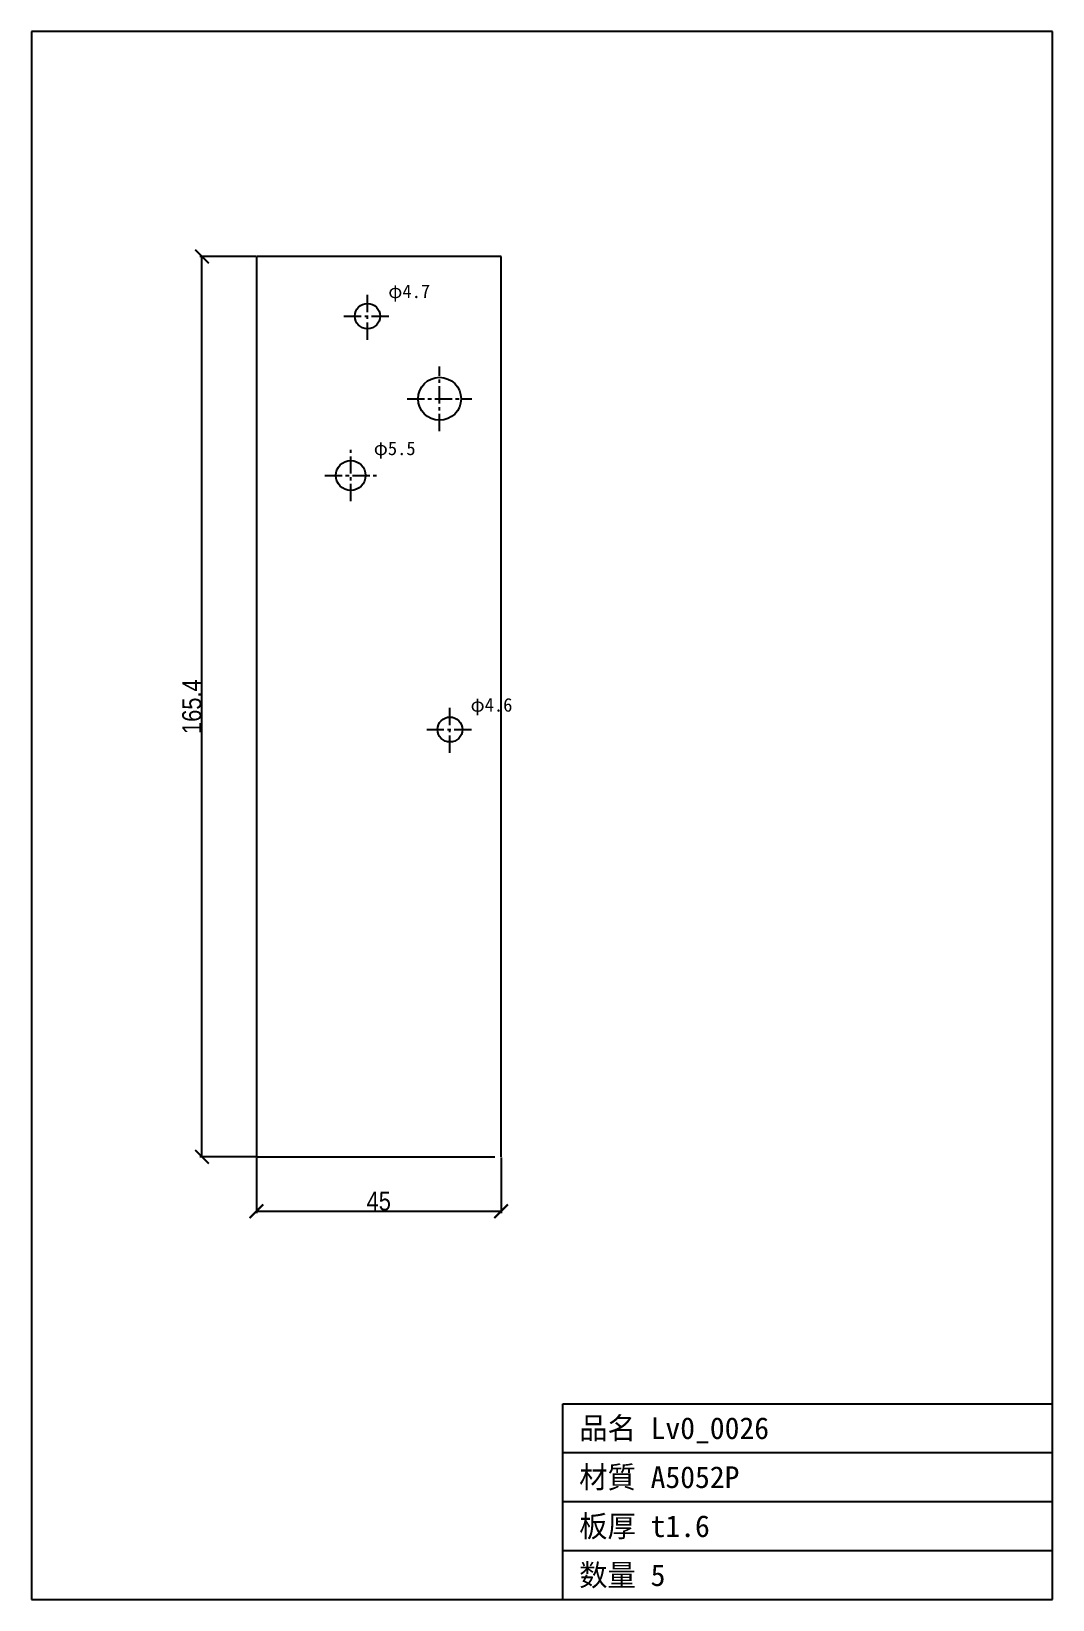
# Model space of a CAD drawing. Header units: millimetres. Extents: x -41 to 146, y -81 to 207.
import ezdxf

# ---------------------------------------------------------------- set-up
doc = ezdxf.new("R2010")
doc.units = ezdxf.units.MM
doc.linetypes.add('CENTER', pattern=[5.08, 3.175, -0.635, 0.635, -0.635])
for name, color, linetype in [('中心線', 7, 'Continuous'), ('図枠', 7, 'Continuous'), ('外形', 7, 'Continuous'), ('寸法', 7, 'Continuous'), ('文字', 7, 'Continuous')]:
    doc.layers.add(name, color=color, linetype=linetype)
doc.styles.add('OpenSansCondensed-Light', font='OpenSansCondensed-Light.ttf')
doc.dimstyles.new('EZDXF', dxfattribs={"dimtxt": 0.25, "dimasz": 0.175, "dimexe": 0.375, "dimexo": 0.125, "dimgap": 0.1, "dimtad": 1, "dimlfac": 100, "dimzin": 12, "dimdsep": 46, "dimtxsty": 'OpenSansCondensed-Light', "dimblk": 'ARCHTICK', "dimcen": 2.5, "dimazin": 3, "dimtfac": 0.5, "dimtmove": 2, "dimatfit": 3})

# ---------------------------------------------------------------- blocks, each defined once
blk = doc.blocks.new('_ARCHTICK')
at = {"color": 0, "linetype": 'BYBLOCK', "const_width": 0.15}
blk.add_lwpolyline([(-0.5, -0.5), (0.5, 0.5)], dxfattribs=at)

msp = doc.modelspace()

# ---------------------------------------------------------------- linework, layer by layer
at = {"layer": '中心線', "color": 1, "linetype": 'CENTER'}
for p, q in [((20.42, 150.1), (20.42, 158.75)), ((16.1, 154.43), (24.75, 154.43)), ((33.67, 133.29), (33.67, 145.19)), ((27.72, 139.24), (39.62, 139.24)), ((17.34, 120.42), (17.34, 129.9)), ((12.6, 125.16), (22.08, 125.16)), ((35.58, 74.2), (35.58, 82.77)), ((31.3, 78.49), (39.87, 78.49))]:
    msp.add_line(p, q, dxfattribs=at)
at = {"layer": '図枠'}
for p, q in [((146.33, 206.74), (-41.35, 206.74)), ((-41.35, 206.74), (-41.35, -81.35)), ((146.33, -81.35), (146.33, 206.74)), ((56.33, -81.35), (56.33, -45.35)), ((56.33, -45.35), (146.33, -45.35)), ((56.33, -54.35), (146.33, -54.35)), ((56.33, -63.35), (146.33, -63.35)), ((56.33, -72.35), (146.33, -72.35)), ((-41.35, -81.35), (146.33, -81.35))]:
    msp.add_line(p, q, dxfattribs=at)
at = {"layer": '外形'}
for p, q in [((44.99, 165.39), (0, 165.39)), ((0, 165.39), (0, 0)), ((44.99, 0), (44.99, 165.39)), ((0, 0), (43.83, 0))]:
    msp.add_line(p, q, dxfattribs=at)
for centre, radius in [((20.42, 154.43), 2.33), ((33.67, 139.24), 3.95), ((17.34, 125.16), 2.74), ((35.58, 78.49), 2.29)]:
    msp.add_circle(centre, radius, dxfattribs=at)

# ---------------------------------------------------------------- texts
at = {"layer": '文字'}
for s, height, p in [('φ4.7', 2.5, (24.25, 157.75)), ('φ5.5', 2.5, (21.58, 128.9)), ('φ4.6', 2.5, (39.37, 81.77)), ('品名 Lv0_0026', 4, (59.33, -51.85)), ('材質 A5052P', 4, (59.33, -60.85)), ('板厚 t1.6', 4, (59.33, -69.85)), ('数量 5', 4, (59.33, -78.85))]:
    msp.add_text(s, height=height, dxfattribs=at).set_placement(p)

# ---------------------------------------------------------------- dimensions: what is measured, and where the dimension line sits
at = {"layer": '寸法'}
msp.add_linear_dim(base=(-10, 0), p1=(0, 0), p2=(0, 165.39), angle=90, dimstyle='EZDXF', override={"dimtxt": 3.5, "dimasz": 2.5, "dimdec": 1, "dimlfac": 1}, dxfattribs=at).render()
msp.add_linear_dim(base=(0, -10), p1=(0, 0), p2=(44.99, 0), dimstyle='EZDXF', override={"dimtxt": 3.5, "dimasz": 2.5, "dimdec": 1, "dimlfac": 1}, dxfattribs=at).render()

doc.saveas('drawing.dxf')
